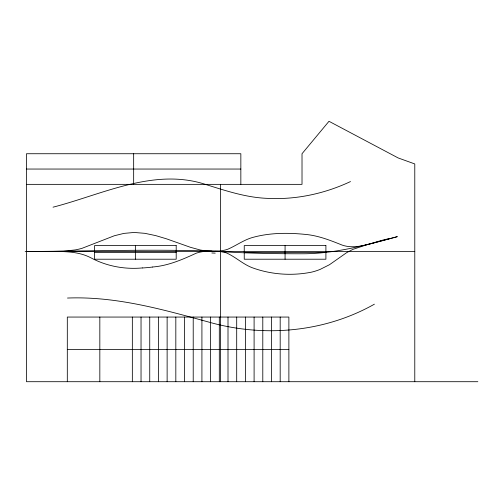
<?xml version="1.0" encoding="UTF-8"?>
<svg xmlns="http://www.w3.org/2000/svg" width="503" height="503" viewBox="0 0 503 503"><rect width="100%" height="100%" fill="white"/><g stroke="black" fill="none" stroke-linecap="round" stroke-linejoin="round"><path stroke-width="0.75" d="M374.395 304.183C324.498 332.326 264.113 337.676 209.298 322.228C163.003 309.527 116.042 296.141 67.496 298.046M350.497 181.564C324.863 193.598 296.368 199.81 268.024 198.383C246.577 197.71 226.124 190.838 205.834 184.519C154.119 167.455 102.467 194.472 53.035 207.179M215.347 251.286C244.2 253.216 273.16 253.814 302.07 253.77C334.633 253.889 366.184 245.099 397.339 236.655L366.027 245.018L353.018 249.325L346.655 252.657L329.515 264.691L320.178 269.382A59.964 58.838 -56.6 0 1 311.86 272.073C292.689 275.996 272.299 274.726 253.808 268.281C243.842 265.043 236.284 257.379 226.884 253.097A26.112 25.955 -2 0 0 223.477 252.041L218.032 251.261L206.01 250.903L200.276 250.01L190.398 247.287L166.449 238.806L155.785 235.63L144.877 233.329L134.138 232.461L123.939 233.392L114.351 235.75L82.071 248.3A66.761 65.277 2 0 1 75.243 249.909L63.548 251.223L46.691 251.475M390.51 238.441C374.773 240.906 358.331 250.525 342.26 245.137C330.44 240.39 318.443 235.618 305.635 234.429C288.401 232.688 270.652 232.682 253.808 237.146C244.471 239.428 236.737 245.338 228.054 249.111A29.602 29.381 2.1 0 1 224.596 250.161C216.812 252.047 208.701 250.337 200.879 251.959A35.009 34.826 4.1 0 0 196.22 253.198C182.262 259.642 167.933 265.861 152.365 267.018M142.613 267.91C124.719 269.595 106.579 266.244 90.729 257.725C78.135 251.198 63.63 251.469 49.835 251.475M26.477 169.046L240.843 169.046M26.477 184.356L302.014 184.356L302.014 153.736L328.987 121.292L398.137 157.936L414.78 163.94L414.78 381.708M25.15 251.475C87.396 251.293 149.668 249.01 211.889 251.123M26.477 251.5L414.78 251.5M94.533 252.412L176.195 252.412M244.244 252.412L325.906 252.412M67.308 349.384L288.879 349.384M477.85 381.708L26.477 381.708L26.477 153.736L240.843 153.736L240.843 184.356M288.879 381.708L288.879 317.06L67.308 317.06L67.308 381.708M285.075 245.602L285.075 259.215M280.184 317.06L280.184 381.708M271.488 317.06L271.488 381.708M262.792 317.06L262.792 381.708M254.097 317.06L254.097 381.708M245.395 317.06L245.395 381.708M236.699 317.06L236.699 381.708M228.004 317.06L228.004 381.708M220.628 184.356L220.628 381.708M219.308 317.06L219.308 381.708M210.612 317.06L210.612 381.708M201.917 317.06L201.917 381.708M193.215 317.06L193.215 381.708M184.519 317.06L184.519 381.708M175.824 317.06L175.824 381.708M167.128 317.06L167.128 381.708M158.432 317.06L158.432 381.708M149.737 317.06L149.737 381.708M141.035 317.06L141.035 381.708M135.364 245.602L135.364 259.215M133.66 153.736L133.66 184.356M132.339 317.06L132.339 381.708M99.827 317.06L99.827 381.708M211.845 252.984A101.361 70.15 2.7 0 1 215.215 253.141M152.371 267.074A165.82 163.588 -66.5 0 1 142.613 267.967M176.195 245.602L94.533 245.602L94.533 259.215L176.195 259.215L176.195 245.602M325.906 245.602L244.244 245.602L244.244 259.215L325.906 259.215L325.906 245.602"/></g></svg>
